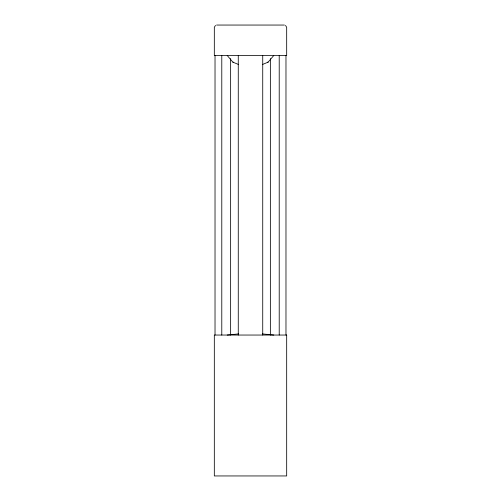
<?xml version="1.0" encoding="UTF-8"?>
<svg xmlns="http://www.w3.org/2000/svg" width="501" height="501" viewBox="0 0 501 501"><rect width="100%" height="100%" fill="white"/><g stroke="black" fill="none" stroke-linecap="round" stroke-linejoin="round"><path stroke-width="0.75" d="M262.43 64.504L268.135 62.149L273.778 55.486M215.499 25.419L214.322 27.305L214.322 55.486L286.678 55.486L286.678 27.305L285.501 25.419M227.222 335.044L238.633 333.917M216.582 25.05L284.418 25.05M227.222 55.486L232.865 62.149L233.435 62.149M267.565 62.149L268.135 62.149M238.57 64.504L232.865 62.149M262.367 333.917L273.778 335.044M232.865 334.349L233.435 334.349M267.565 334.349L268.135 334.349M285.977 55.486L285.977 335.044M279.214 55.486L279.214 335.044M270.365 58.611L270.365 335.044M262.731 55.486L262.731 335.044M238.269 55.486L238.269 335.044M230.635 58.611L230.635 335.044M221.786 55.486L221.786 335.044M215.023 55.486L215.023 335.044M286.678 335.044L214.322 335.044L214.322 475.95L286.678 475.95L286.678 335.044"/></g></svg>
